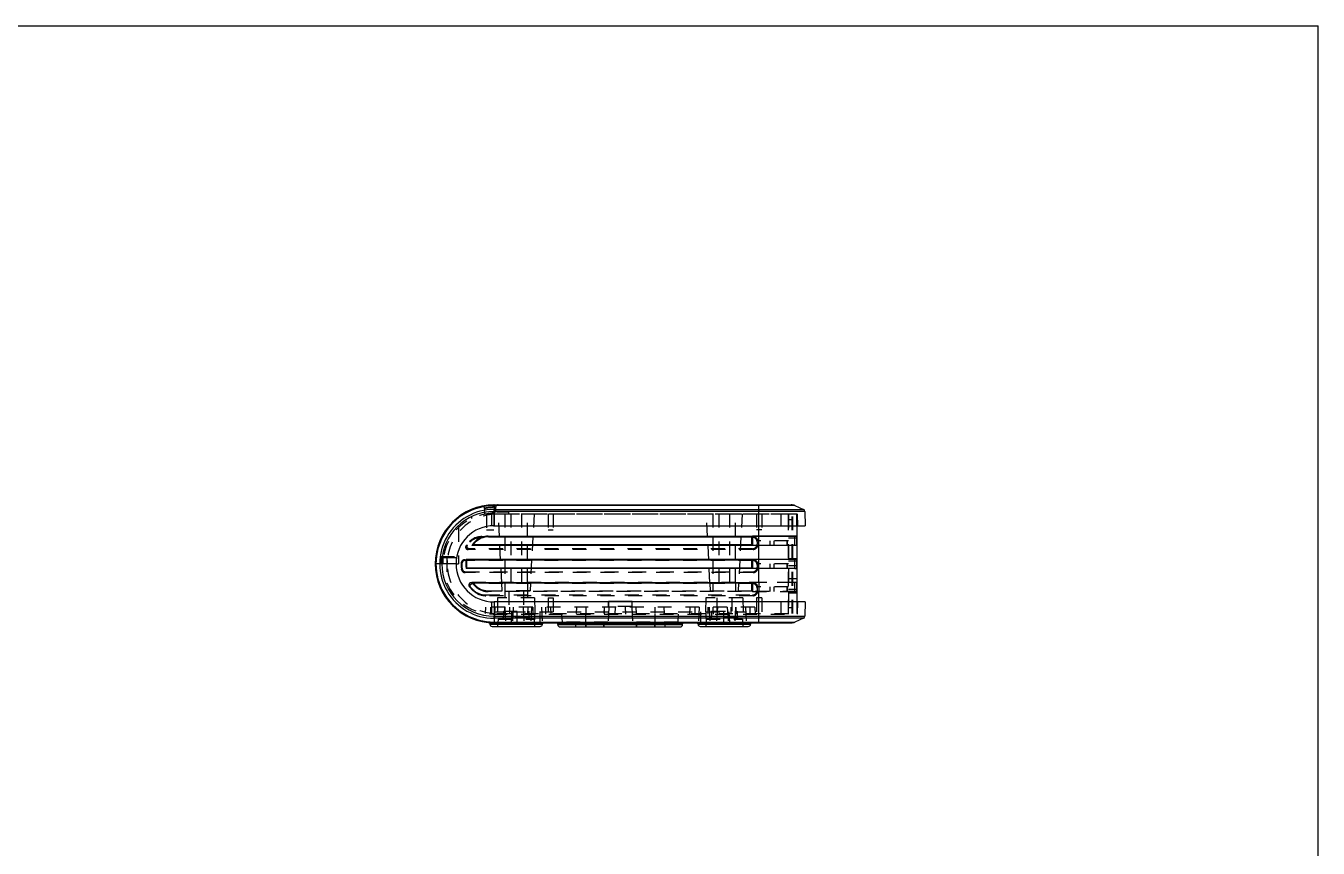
# Model space of a CAD drawing. Extents: x 0 to 1527, y 0 to 440.
# Drawn here: x 1247.6 to 1527, y 261.9 to 439.7 of the extents above; entities that cross this region are included whole.
import ezdxf

# ---------------------------------------------------------------- set-up
doc = ezdxf.new("R2010")
doc.units = 0
doc.linetypes.add('EB_DASH', pattern=[6, 3, -3])
doc.layers.get('0').update_dxf_attribs({"linetype": 'CONTINUOUS'})
doc.layers.add('DEFAULT_2', color=8, linetype='EB_DASH')

msp = doc.modelspace()

# ---------------------------------------------------------------- linework, layer by layer
at = {"color": 7, "linetype": 'CONTINUOUS'}
for p, q in [((968.183, 439.707), (1526.983, 439.707)), ((1526.983, 7.907), (1526.983, 439.707)), ((1348.838, 336.101), (1413.072, 336.101)), ((1413.871, 335.935), (1348.841, 335.934)), ((1348.841, 335.934), (1348.841, 335.129)), ((1406.085, 335.129), (1406.086, 336.101)), ((1413.87, 335.934), (1415.72, 335.129)), ((1348.838, 334.681), (1348.838, 331.601)), ((1416.019, 334.681), (1348.838, 334.681)), ((1348.841, 335.129), (1415.72, 335.129)), ((1406.088, 319.351), (1406.088, 334.681)), ((1416.02, 334.681), (1416.088, 331.601)), ((1348.838, 331.601), (1416.088, 331.601)), ((1414.288, 331.601), (1414.288, 315.101)), ((1414.28, 327.351), (1344.001, 327.351)), ((1344.317, 327.519), (1404.568, 327.519)), ((1344.809, 328.263), (1344.751, 328.002)), ((1347.572, 329.243), (1347.548, 329.351)), ((1347.548, 329.351), (1414.28, 329.351)), ((1347.586, 329.183), (1347.572, 329.243)), ((1404.62, 329.243), (1347.572, 329.243)), ((1347.586, 329.183), (1404.568, 329.183)), ((1349.976, 329.183), (1349.973, 329.243)), ((1351.139, 329.183), (1351.139, 329.243)), ((1356.038, 329.243), (1356.038, 329.183)), ((1357.204, 329.243), (1357.2, 329.183)), ((1394.976, 329.183), (1394.973, 329.243)), ((1396.139, 329.183), (1396.139, 329.243)), ((1401.038, 329.243), (1401.038, 329.183)), ((1402.204, 329.243), (1402.2, 329.183)), ((1404.568, 329.183), (1404.688, 329.321)), ((1404.568, 327.519), (1404.568, 329.183)), ((1404.568, 327.519), (1404.688, 327.381)), ((1413.78, 329.321), (1404.688, 329.321)), ((1404.688, 329.321), (1404.688, 327.381)), ((1404.688, 327.381), (1413.78, 327.381)), ((1413.78, 329.321), (1413.78, 327.381)), ((1414.281, 327.351), (1414.281, 329.351)), ((1342.763, 324.351), (1414.28, 324.351)), ((1404.62, 324.243), (1342.843, 324.243)), ((1342.888, 324.183), (1404.568, 324.183)), ((1350.238, 324.183), (1350.235, 324.243)), ((1351.139, 324.183), (1351.139, 324.243)), ((1356.038, 324.243), (1356.038, 324.183)), ((1356.942, 324.243), (1356.938, 324.183)), ((1395.238, 324.183), (1395.235, 324.243)), ((1396.139, 324.183), (1396.139, 324.243)), ((1401.038, 324.243), (1401.038, 324.183)), ((1401.942, 324.243), (1401.938, 324.183)), ((1404.568, 324.183), (1404.688, 324.321)), ((1404.568, 322.519), (1404.568, 324.183)), ((1413.78, 324.321), (1404.688, 324.321)), ((1404.688, 324.321), (1404.688, 322.381)), ((1413.78, 324.321), (1413.78, 322.381)), ((1414.281, 322.351), (1414.281, 324.351)), ((1340.588, 323.351), (1336.088, 323.351)), ((1414.28, 322.351), (1342.763, 322.351)), ((1342.888, 322.519), (1404.568, 322.519)), ((1404.568, 322.519), (1404.688, 322.381)), ((1404.688, 322.381), (1413.78, 322.381)), ((1404.62, 319.243), (1344.202, 319.243)), ((1404.568, 319.183), (1344.317, 319.183)), ((1350.5, 319.183), (1350.497, 319.243)), ((1351.139, 319.183), (1351.139, 319.243)), ((1356.038, 319.243), (1356.038, 319.183)), ((1356.68, 319.243), (1356.676, 319.183)), ((1395.5, 319.183), (1395.497, 319.243)), ((1396.139, 319.183), (1396.139, 319.243)), ((1401.038, 319.243), (1401.038, 319.183)), ((1401.68, 319.243), (1401.676, 319.183)), ((1404.568, 319.183), (1404.62, 319.243)), ((1414.281, 317.351), (1414.281, 319.351)), ((1406.088, 312.02), (1406.088, 317.351)), ((1348.838, 315.101), (1348.838, 312.02)), ((1416.088, 315.101), (1348.838, 315.101)), ((1373.538, 315.301), (1378.638, 315.301)), ((1373.538, 315.101), (1373.538, 315.301)), ((1378.638, 315.301), (1378.638, 315.101)), ((1416.088, 315.101), (1416.02, 312.02)), ((1347.898, 310.418), (1347.905, 310.275)), ((1347.898, 310.418), (1348.028, 310.407)), ((1347.905, 310.275), (1359.271, 310.275)), ((1348.838, 312.02), (1416.019, 312.02)), ((1348.838, 310.601), (1413.072, 310.601)), ((1348.841, 311.573), (1348.841, 310.767)), ((1415.72, 311.573), (1348.841, 311.573)), ((1348.841, 310.767), (1413.871, 310.767)), ((1359.276, 310.364), (1349.038, 310.364)), ((1359.271, 310.275), (1359.276, 310.364)), ((1362.588, 310.201), (1362.588, 310.351)), ((1389.588, 310.351), (1362.588, 310.351)), ((1362.588, 310.201), (1389.588, 310.201)), ((1368.588, 310.601), (1368.588, 309.701)), ((1383.588, 309.701), (1383.588, 310.601)), ((1389.588, 310.201), (1389.588, 310.351)), ((1404.276, 310.364), (1392.901, 310.364)), ((1392.905, 310.275), (1392.901, 310.364)), ((1392.905, 310.275), (1404.271, 310.275)), ((1404.276, 310.364), (1404.271, 310.275)), ((1406.086, 310.601), (1406.085, 311.573)), ((1415.72, 311.573), (1413.87, 310.767)), ((1348.405, 309.801), (1358.772, 309.801)), ((1363.088, 309.701), (1389.088, 309.701)), ((1393.405, 309.801), (1403.772, 309.801))]:
    msp.add_line(p, q, dxfattribs=at)
for centre, radius, start, end in [((1348.838, 323.351), 12.75, 90, 269.99999), ((1348.838, 323.351), 12.583, 89.98691, 270.01309), ((1413.072, 334.101), 2, 66.48505, 90.01126), ((1348.838, 323.351), 11.778, 89.98761, 270.01239), ((1348.838, 323.351), 11.331, 90.00065, 269.99935), ((1415.52, 334.67), 0.5, 1.27303, 66.46047), ((1348.838, 323.351), 8.25, 90, 269.99991), ((1349.438, 323.351), 6.75, 133.29924, 143.65864), ((1349.438, 323.351), 6.603, 135.22638, 140.86103), ((1347.586, 325.189), 3.994, 90.003, 135.23275), ((1347.548, 325.357), 3.994, 90.00556, 133.30476), ((1349.438, 323.351), 6.75, 171.4805, 188.5195), ((1349.438, 323.351), 6.603, 172.76158, 187.23842), ((1348.405, 310.301), 0.5, 183, 270), ((1349.039, 322.333), 11.97, 265.15562, 269.99411), ((1358.772, 310.301), 0.5, 270, 357), ((1359.525, 310.351), 0.25, 90, 177), ((1362.338, 310.351), 0.25, 0, 89.99904), ((1363.088, 310.201), 0.5, 180, 270.00052), ((1389.088, 310.201), 0.5, 269.99948, 0), ((1389.838, 310.351), 0.25, 90.00096, 180), ((1392.651, 310.351), 0.25, 3, 60.99961), ((1393.405, 310.301), 0.5, 183, 270), ((1403.772, 310.301), 0.5, 270, 357), ((1404.525, 310.351), 0.25, 119.00039, 177), ((1413.072, 312.601), 2, 269.98873, 293.51495), ((1415.52, 312.031), 0.5, 293.53953, 358.72697)]:
    msp.add_arc(centre, radius, start, end, dxfattribs=at)
for centre, major_axis, start_param, end_param in [((1349.438, 285.607), (0, 43.212), 0.2459005, 0.261394), ((1349.438, 345.003), (0, 24.789), 2.5555258, 2.5678947), ((1349.438, 301.699), (0, 24.789), 0.5736979, 0.5860669), ((1349.438, 361.095), (0, 43.212), 2.8900516, 2.8956922)]:
    msp.add_ellipse(centre, major_axis=major_axis, ratio=0.4868906, start_param=start_param, end_param=end_param, dxfattribs=at)
for points, knots in [([(1348.838, 336.101), (1348.839, 336.1), (1348.838, 336.096), (1348.84, 336.089), (1348.839, 336.075), (1348.84, 336.057), (1348.84, 336.033), (1348.841, 335.992), (1348.841, 335.958), (1348.841, 335.934)], [0, 0, 0, 0, 0.00264929, 0.01056339, 0.02371641, 0.04207891, 0.06560448, 0.09424031, 0.16646998, 0.16646998, 0.16646998, 0.16646998]), ([(1348.841, 335.129), (1348.841, 335.069), (1348.838, 334.92), (1348.839, 334.771), (1348.838, 334.681)], [0, 0, 0, 0, 0.17975386, 0.44729276, 0.44729276, 0.44729276, 0.44729276]), ([(1406.088, 334.681), (1406.088, 334.728), (1406.087, 334.877), (1406.086, 335.026), (1406.084, 335.129)], [0, 0, 0, 0, 0.13973889, 0.44730705, 0.44730705, 0.44730705, 0.44730705]), ([(1414.031, 329.336), (1414.01, 329.335), (1413.974, 329.329), (1413.921, 329.327), (1413.859, 329.331), (1413.812, 329.323), (1413.78, 329.321)], [0, 0, 0, 0, 0.06293197, 0.11005781, 0.15726748, 0.25159646, 0.25159646, 0.25159646, 0.25159646]), ([(1413.78, 327.381), (1413.801, 327.379), (1413.838, 327.374), (1413.89, 327.372), (1413.953, 327.375), (1414, 327.368), (1414.031, 327.366)], [0, 0, 0, 0, 0.06293196, 0.11005778, 0.15726745, 0.25159647, 0.25159647, 0.25159647, 0.25159647]), ([(1414.281, 329.351), (1414.26, 329.35), (1414.224, 329.344), (1414.172, 329.342), (1414.109, 329.346), (1414.062, 329.338), (1414.031, 329.336)], [0, 0, 0, 0, 0.06258055, 0.10944323, 0.15638927, 0.2501915, 0.2501915, 0.2501915, 0.2501915]), ([(1414.031, 327.366), (1414.052, 327.364), (1414.088, 327.359), (1414.14, 327.357), (1414.203, 327.36), (1414.25, 327.353), (1414.281, 327.351)], [0, 0, 0, 0, 0.06258054, 0.1094432, 0.15638924, 0.25019152, 0.25019152, 0.25019152, 0.25019152]), ([(1414.031, 324.336), (1414.01, 324.335), (1413.974, 324.329), (1413.921, 324.327), (1413.859, 324.331), (1413.812, 324.323), (1413.78, 324.321)], [0, 0, 0, 0, 0.06293197, 0.11005781, 0.15726748, 0.25159646, 0.25159646, 0.25159646, 0.25159646]), ([(1414.281, 324.351), (1414.26, 324.35), (1414.224, 324.344), (1414.172, 324.342), (1414.109, 324.346), (1414.062, 324.338), (1414.031, 324.336)], [0, 0, 0, 0, 0.06258055, 0.10944323, 0.15638927, 0.2501915, 0.2501915, 0.2501915, 0.2501915]), ([(1413.78, 322.381), (1413.801, 322.379), (1413.838, 322.374), (1413.89, 322.372), (1413.953, 322.375), (1414, 322.368), (1414.031, 322.366)], [0, 0, 0, 0, 0.06293196, 0.11005778, 0.15726745, 0.25159647, 0.25159647, 0.25159647, 0.25159647]), ([(1414.031, 322.366), (1414.052, 322.364), (1414.088, 322.359), (1414.14, 322.357), (1414.203, 322.36), (1414.25, 322.353), (1414.281, 322.351)], [0, 0, 0, 0, 0.06258054, 0.1094432, 0.15638924, 0.25019152, 0.25019152, 0.25019152, 0.25019152]), ([(1347.802, 310.602), (1347.794, 310.609), (1347.754, 310.636), (1347.707, 310.651), (1347.671, 310.654)], [0, 0, 0, 0, 0.0338768, 0.14255726, 0.14255726, 0.14255726, 0.14255726]), ([(1347.898, 310.418), (1347.895, 310.477), (1347.844, 310.595), (1347.728, 310.649), (1347.671, 310.654)], [0, 0, 0, 0, 0.17598667, 0.34924601, 0.34924601, 0.34924601, 0.34924601]), ([(1348.838, 312.02), (1348.839, 311.931), (1348.838, 311.782), (1348.841, 311.633), (1348.841, 311.573)], [0, 0, 0, 0, 0.26753883, 0.44729273, 0.44729273, 0.44729273, 0.44729273]), ([(1348.841, 310.767), (1348.841, 310.743), (1348.841, 310.709), (1348.84, 310.668), (1348.84, 310.644), (1348.839, 310.626), (1348.84, 310.613), (1348.838, 310.606), (1348.839, 310.601), (1348.838, 310.601)], [0, 0, 0, 0, 0.07222969, 0.10086548, 0.12439099, 0.14275352, 0.15590675, 0.163821, 0.16646998, 0.16646998, 0.16646998, 0.16646998]), ([(1349.038, 310.364), (1349.035, 310.424), (1349.006, 310.513), (1348.918, 310.587), (1348.865, 310.601), (1348.838, 310.601)], [0, 0, 0, 0, 0.17935534, 0.25760596, 0.33697944, 0.33697944, 0.33697944, 0.33697944]), ([(1406.084, 311.573), (1406.084, 311.598), (1406.086, 311.747), (1406.087, 311.896), (1406.088, 312.02)], [0, 0, 0, 0, 0.07444936, 0.44730734, 0.44730734, 0.44730734, 0.44730734])]:
    msp.add_open_spline(points, degree=3, knots=knots, dxfattribs=at)
at = {"layer": 'DEFAULT_2', "color": 8, "linetype": 'EB_DASH'}
for p, q in [((1346.77, 335.329), (1346.77, 334.065)), ((1346.772, 335.329), (1346.77, 335.329)), ((1349.172, 335.601), (1348.583, 335.601)), ((1349.17, 334.537), (1349.17, 335.601)), ((1349.495, 334.601), (1343.92, 333.504)), ((1343.92, 333.504), (1343.92, 333.121)), ((1343.92, 333.122), (1343.922, 333.122)), ((1346.772, 334.065), (1346.77, 334.065)), ((1347.17, 334.143), (1347.17, 330.701)), ((1348.288, 334.195), (1348.288, 331.582)), ((1348.638, 334.201), (1414.33, 334.201)), ((1348.77, 334.458), (1348.77, 330.701)), ((1348.838, 334.201), (1348.838, 334.048)), ((1349.17, 334.537), (1349.172, 334.537)), ((1414.288, 334.101), (1349.438, 334.101)), ((1349.495, 334.601), (1352.021, 334.601)), ((1349.973, 329.243), (1349.713, 334.201)), ((1351.139, 334.201), (1351.139, 329.243)), ((1352.02, 334.201), (1352.02, 334.601)), ((1352.438, 334.201), (1352.438, 317.501)), ((1354.738, 334.201), (1354.738, 317.501)), ((1356.038, 329.243), (1356.038, 334.201)), ((1357.463, 334.201), (1357.204, 329.243)), ((1360.488, 334.201), (1360.488, 330.701)), ((1361.588, 334.201), (1361.588, 330.701)), ((1394.973, 329.243), (1394.713, 334.201)), ((1396.139, 334.201), (1396.139, 329.243)), ((1397.438, 334.201), (1397.438, 317.501)), ((1399.738, 334.201), (1399.738, 317.501)), ((1401.038, 329.243), (1401.038, 334.201)), ((1402.463, 334.201), (1402.204, 329.243)), ((1405.588, 334.201), (1405.588, 330.701)), ((1406.688, 334.201), (1406.688, 330.701)), ((1410.788, 334.201), (1410.788, 331.601)), ((1412.388, 334.201), (1412.388, 331.601)), ((1412.472, 334.101), (1412.472, 328.351)), ((1412.488, 312.601), (1412.488, 334.101)), ((1413.288, 332.901), (1412.488, 332.901)), ((1413.288, 312.601), (1413.288, 334.101)), ((1413.388, 312.601), (1413.388, 334.101)), ((1414.288, 331.601), (1414.288, 334.101)), ((1414.33, 334.201), (1414.388, 331.601)), ((1341.088, 331.143), (1341.088, 323.351)), ((1347.17, 330.701), (1348.77, 330.701)), ((1360.488, 330.701), (1361.588, 330.701)), ((1406.688, 330.701), (1405.588, 330.701)), ((1344.751, 328.002), (1344.809, 328.263)), ((1346.197, 329.243), (1346.265, 329.087)), ((1346.197, 329.243), (1347.572, 329.243)), ((1404.687, 329.087), (1346.265, 329.087)), ((1350.235, 324.243), (1349.976, 329.183)), ((1351.139, 329.183), (1351.139, 324.243)), ((1356.038, 324.243), (1356.038, 329.183)), ((1357.2, 329.183), (1356.942, 324.243)), ((1395.235, 324.243), (1394.976, 329.183)), ((1396.139, 329.183), (1396.139, 324.243)), ((1401.038, 324.243), (1401.038, 329.183)), ((1402.2, 329.183), (1401.942, 324.243)), ((1404.824, 329.243), (1404.62, 329.243)), ((1404.824, 329.243), (1404.687, 329.087)), ((1412.472, 328.351), (1405.654, 328.351)), ((1405.685, 328.088), (1405.685, 327.612)), ((1408.4, 328.351), (1408.4, 327.351)), ((1409.268, 328.351), (1409.268, 327.351)), ((1412.122, 328.351), (1412.122, 327.351)), ((1412.188, 328.351), (1412.188, 327.351)), ((1412.472, 327.351), (1412.472, 323.351)), ((1414.288, 328.901), (1412.488, 328.901)), ((1414.281, 329.351), (1413.78, 329.321)), ((1413.78, 327.381), (1414.281, 327.351)), ((1337.288, 324.951), (1337.288, 323.351)), ((1337.288, 324.951), (1340.745, 324.951)), ((1337.388, 324.651), (1337.388, 323.351)), ((1340.588, 324.651), (1337.388, 324.651)), ((1337.828, 323.351), (1337.828, 324.651)), ((1338.588, 324.651), (1338.588, 319.262)), ((1338.744, 323.351), (1338.688, 324.951)), ((1340.588, 324.651), (1340.588, 323.351)), ((1342.487, 324.243), (1342.623, 324.087)), ((1342.487, 324.243), (1342.843, 324.243)), ((1343.184, 326.48), (1343.147, 326.457)), ((1404.824, 326.457), (1343.147, 326.457)), ((1404.687, 326.613), (1343.413, 326.613)), ((1350.497, 319.243), (1350.238, 324.183)), ((1351.139, 324.183), (1351.139, 319.243)), ((1356.038, 319.243), (1356.038, 324.183)), ((1356.938, 324.183), (1356.68, 319.243)), ((1395.497, 319.243), (1395.238, 324.183)), ((1396.139, 324.183), (1396.139, 319.243)), ((1401.038, 319.243), (1401.038, 324.183)), ((1401.938, 324.183), (1401.68, 319.243)), ((1404.62, 324.243), (1404.824, 324.243)), ((1404.824, 326.457), (1404.687, 326.613)), ((1404.824, 324.243), (1404.687, 324.087)), ((1414.288, 324.401), (1412.488, 324.401)), ((1414.288, 324.301), (1412.488, 324.301)), ((1414.281, 324.351), (1413.78, 324.321)), ((1340.588, 323.351), (1341.088, 323.351)), ((1342.688, 321.613), (1342.574, 321.457)), ((1404.824, 321.457), (1342.574, 321.457)), ((1404.687, 324.087), (1342.623, 324.087)), ((1342.688, 321.613), (1404.687, 321.613)), ((1404.824, 321.457), (1404.687, 321.613)), ((1412.472, 323.351), (1405.685, 323.351)), ((1405.685, 323.351), (1405.685, 322.351)), ((1408.4, 323.351), (1408.4, 322.351)), ((1409.268, 323.351), (1409.268, 322.351)), ((1412.122, 323.351), (1412.122, 322.351)), ((1412.188, 323.351), (1412.188, 322.351)), ((1412.472, 322.351), (1412.472, 318.351)), ((1414.288, 323.901), (1412.488, 323.901)), ((1414.288, 322.901), (1412.488, 322.901)), ((1413.78, 322.381), (1414.281, 322.351)), ((1344.202, 319.243), (1343.839, 319.243)), ((1344.001, 319.351), (1414.28, 319.351)), ((1404.687, 319.087), (1344.153, 319.087)), ((1344.809, 318.438), (1344.751, 318.7)), ((1344.751, 318.7), (1344.809, 318.438)), ((1350.588, 317.501), (1350.5, 319.183)), ((1351.139, 319.183), (1351.138, 316.001)), ((1356.038, 319.183), (1356.038, 316.001)), ((1356.676, 319.183), (1356.588, 317.501)), ((1395.588, 317.501), (1395.5, 319.183)), ((1396.139, 319.183), (1396.139, 317.501)), ((1401.038, 319.183), (1401.038, 317.501)), ((1401.676, 319.183), (1401.588, 317.501)), ((1404.568, 317.519), (1404.568, 319.183)), ((1404.62, 319.243), (1404.688, 319.321)), ((1404.62, 319.243), (1404.824, 319.243)), ((1404.824, 319.243), (1404.687, 319.087)), ((1413.78, 319.321), (1404.688, 319.321)), ((1404.688, 319.321), (1404.688, 317.381)), ((1406.088, 319.351), (1406.088, 317.351)), ((1412.488, 320.201), (1414.288, 320.201)), ((1414.281, 319.351), (1413.78, 319.321)), ((1413.78, 319.321), (1413.78, 317.381)), ((1347.077, 316.613), (1347.051, 316.457)), ((1404.824, 316.457), (1347.051, 316.457)), ((1347.077, 316.613), (1404.687, 316.613)), ((1347.586, 317.519), (1347.548, 317.351)), ((1414.28, 317.351), (1347.548, 317.351)), ((1347.586, 317.519), (1404.568, 317.519)), ((1349.588, 316.001), (1349.527, 312.501)), ((1357.588, 316.001), (1349.588, 316.001)), ((1356.588, 317.501), (1350.588, 317.501)), ((1351.988, 317.501), (1351.988, 313.101)), ((1355.188, 317.501), (1355.188, 313.101)), ((1357.588, 316.001), (1357.649, 312.501)), ((1360.488, 316.001), (1360.488, 312.501)), ((1360.488, 316.001), (1361.588, 316.001)), ((1361.588, 316.001), (1361.588, 312.501)), ((1394.588, 316.001), (1394.527, 312.501)), ((1402.588, 316.001), (1394.588, 316.001)), ((1395.588, 317.501), (1401.588, 317.501)), ((1396.988, 316.001), (1396.988, 313.101)), ((1400.188, 316.001), (1400.188, 313.101)), ((1402.588, 316.001), (1402.649, 312.501)), ((1404.688, 317.381), (1404.568, 317.519)), ((1404.824, 316.457), (1404.687, 316.613)), ((1404.688, 317.381), (1413.78, 317.381)), ((1406.688, 316.001), (1405.588, 316.001)), ((1405.588, 316.001), (1405.588, 312.501)), ((1412.472, 318.351), (1405.685, 318.351)), ((1405.685, 318.351), (1405.685, 317.351)), ((1406.688, 316.001), (1406.688, 312.501)), ((1408.4, 318.351), (1408.4, 317.351)), ((1409.268, 318.351), (1409.268, 317.351)), ((1412.122, 318.351), (1412.122, 317.351)), ((1412.188, 318.351), (1412.188, 317.351)), ((1412.472, 317.351), (1412.472, 312.601)), ((1412.488, 317.901), (1414.288, 317.901)), ((1412.488, 317.101), (1414.288, 317.101)), ((1413.78, 317.381), (1414.281, 317.351)), ((1346.988, 314.001), (1346.917, 312.638)), ((1405.188, 314.001), (1346.988, 314.001)), ((1348.063, 314.001), (1348.063, 312.516)), ((1348.288, 315.119), (1348.288, 312.506)), ((1348.988, 314.001), (1348.81, 310.601)), ((1348.936, 313.001), (1351.191, 313.001)), ((1350.838, 313.101), (1350.838, 311.901)), ((1350.838, 313.101), (1356.338, 313.101)), ((1351.088, 314.001), (1351.01, 312.501)), ((1351.138, 314.001), (1351.316, 310.601)), ((1352.163, 314.001), (1352.163, 312.501)), ((1352.611, 313.001), (1352.485, 310.601)), ((1352.611, 313.001), (1399.565, 313.001)), ((1352.938, 314.001), (1352.76, 310.601)), ((1353.738, 313.001), (1353.738, 310.601)), ((1355.088, 314.001), (1355.266, 310.601)), ((1356.088, 314.001), (1356.01, 312.501)), ((1356.338, 313.101), (1356.338, 311.901)), ((1356.888, 314.001), (1356.71, 310.601)), ((1357.163, 314.001), (1357.163, 312.501)), ((1357.611, 313.001), (1357.485, 310.601)), ((1358.738, 313.001), (1358.738, 310.601)), ((1359.038, 314.001), (1359.216, 310.601)), ((1359.963, 314.001), (1359.963, 312.501)), ((1361.038, 314.001), (1361.117, 312.501)), ((1366.662, 314.001), (1366.588, 312.601)), ((1368.638, 314.001), (1368.638, 312.601)), ((1372.653, 312.601), (1372.695, 314.001)), ((1373.611, 314.001), (1373.438, 310.701)), ((1373.538, 315.101), (1373.538, 314.001)), ((1373.588, 314.101), (1373.588, 315.101)), ((1378.588, 314.101), (1373.588, 314.101)), ((1375.013, 314.001), (1374.935, 312.501)), ((1377.163, 314.001), (1377.242, 312.501)), ((1378.565, 314.001), (1378.738, 310.701)), ((1378.588, 315.101), (1378.588, 314.101)), ((1378.638, 314.001), (1378.638, 315.101)), ((1379.481, 314.001), (1379.523, 312.601)), ((1383.538, 314.001), (1383.538, 312.601)), ((1385.515, 314.001), (1385.588, 312.601)), ((1391.138, 314.001), (1391.06, 312.501)), ((1392.213, 314.001), (1392.213, 312.501)), ((1393.138, 314.001), (1392.96, 310.601)), ((1393.438, 313.001), (1393.438, 310.601)), ((1394.566, 313.001), (1394.691, 310.601)), ((1395.013, 314.001), (1395.013, 312.501)), ((1395.288, 314.001), (1395.466, 310.601)), ((1395.838, 313.101), (1401.338, 313.101)), ((1395.838, 313.101), (1395.838, 311.901)), ((1396.088, 314.001), (1396.167, 312.501)), ((1397.088, 314.001), (1396.91, 310.601)), ((1398.438, 313.001), (1398.438, 310.601)), ((1399.238, 314.001), (1399.416, 310.601)), ((1399.566, 313.001), (1399.691, 310.601)), ((1400.013, 314.001), (1400.013, 312.501)), ((1401.038, 314.001), (1400.86, 310.601)), ((1400.986, 313.001), (1403.241, 313.001)), ((1401.088, 314.001), (1401.167, 312.501)), ((1401.338, 313.101), (1401.338, 311.901)), ((1403.188, 314.001), (1403.366, 310.601)), ((1404.113, 314.001), (1404.113, 312.501)), ((1405.188, 314.001), (1405.267, 312.501)), ((1410.788, 315.101), (1410.788, 312.501)), ((1412.388, 315.101), (1412.388, 312.501)), ((1413.288, 313.801), (1412.488, 313.801)), ((1414.288, 315.101), (1414.288, 312.601)), ((1414.388, 315.101), (1414.33, 312.501)), ((1347.898, 310.418), (1348.028, 310.407)), ((1348.638, 312.501), (1414.33, 312.501)), ((1349.438, 312.601), (1414.288, 312.601)), ((1349.672, 311.401), (1349.588, 309.801)), ((1349.672, 311.401), (1357.504, 311.401)), ((1350.838, 311.901), (1350.338, 311.401)), ((1356.338, 311.901), (1350.838, 311.901)), ((1356.838, 311.401), (1356.338, 311.901)), ((1357.504, 311.401), (1357.588, 309.801)), ((1363.583, 310.701), (1363.488, 312.501)), ((1373.438, 310.701), (1363.583, 310.701)), ((1366.489, 310.701), (1366.436, 309.701)), ((1368.588, 312.501), (1368.588, 310.701)), ((1368.638, 310.701), (1368.638, 309.701)), ((1372.597, 310.701), (1372.568, 309.701)), ((1372.568, 309.701), (1372.594, 310.601)), ((1372.594, 310.601), (1372.597, 310.701)), ((1388.594, 310.701), (1378.738, 310.701)), ((1379.608, 309.701), (1379.579, 310.701)), ((1379.579, 310.701), (1379.582, 310.601)), ((1379.582, 310.601), (1379.608, 309.701)), ((1383.538, 310.701), (1383.538, 309.701)), ((1383.588, 312.501), (1383.588, 310.701)), ((1385.688, 310.701), (1385.74, 309.701)), ((1388.594, 310.701), (1388.688, 312.501)), ((1394.672, 311.401), (1394.588, 309.801)), ((1394.672, 311.401), (1402.504, 311.401)), ((1395.838, 311.901), (1395.338, 311.401)), ((1401.338, 311.901), (1395.838, 311.901)), ((1401.838, 311.401), (1401.338, 311.901)), ((1402.504, 311.401), (1402.588, 309.801))]:
    msp.add_line(p, q, dxfattribs=at)
for centre, radius, start, end in [((1346.272, 335.329), 0.5, 0, 102.0979), ((1349.67, 335.601), 0.5, 90, 180), ((1348.638, 323.351), 10.85, 90, 171.51993), ((1349.438, 323.351), 10.75, 90, 270), ((1349.438, 323.351), 7.75, 149.65726, 150.17999), ((1354.731, 309.298), 21.565, 123.7437, 123.86377), ((1346.197, 325.25), 3.993, 90.00145, 149.67344), ((1346.265, 325.094), 3.993, 89.99602, 144.71109), ((1404.688, 328.089), 0.998, 359.95389, 90.0172), ((1404.688, 327.611), 0.998, 269.97915, 0.04529), ((1404.824, 327.455), 0.998, 269.97463, 354.02151), ((1349.438, 323.351), 7.75, 179.2541, 189.06211), ((1342.573, 322.255), 0.798, 189.02719, 270.01639), ((1342.623, 323.288), 0.798, 89.97631, 180.57903), ((1349.438, 323.351), 7.614, 180.52939, 187.91852), ((1342.688, 322.411), 0.798, 187.88393, 270.01638), ((1404.688, 323.089), 0.998, 359.95396, 90.01755), ((1404.688, 322.611), 0.998, 269.98182, 0.04589), ((1404.824, 322.455), 0.998, 269.97763, 354.02217), ((1348.638, 323.351), 10.85, 202.13977, 270), ((1350.437, 332.134), 14.482, 242.89778, 244.28552), ((1350.284, 331.827), 14.138, 242.88093, 244.30237), ((1349.438, 323.351), 6.75, 216.34136, 226.699), ((1349.438, 323.351), 6.603, 219.13897, 224.77446), ((1347.586, 321.512), 3.994, 224.76555, 269.99866), ((1404.688, 318.089), 0.998, 359.95473, 90.02096), ((1349.438, 323.351), 7.75, 219.45179, 230.53259), ((1350.601, 331.61), 14.997, 241.53877, 242.95845), ((1350.564, 331.54), 14.917, 241.53503, 242.9623), ((1349.438, 323.351), 7.614, 222.03075, 229.28256), ((1347.077, 320.607), 3.994, 229.2766, 269.9988), ((1347.051, 320.451), 3.994, 230.52798, 269.9956), ((1347.548, 321.345), 3.994, 226.69194, 269.99847), ((1404.688, 317.611), 0.998, 269.98143, 0.0458), ((1404.824, 317.455), 0.998, 269.97722, 354.02208), ((1347.648, 310.405), 0.25, 3.00677, 51.87851), ((1349.04, 322.347), 11.983, 265.15855, 269.99172), ((1392.651, 310.351), 0.25, 60.99961, 89.99888), ((1404.525, 310.351), 0.25, 90.00112, 119.00039)]:
    msp.add_arc(centre, radius, start, end, dxfattribs=at)
for centre, major_axis, ratio, start_param, end_param in [((1404.82, 328.241), (0.66, 0.756), 0.9968417, 5.5386028, 6.9995772), ((1404.82, 328.241), (-0.66, -0.756), 0.9968417, 2.3970101, 3.8579845), ((1404.768, 328.181), (0.392, -0.946), 0.8771854, 1.1296218, 1.3916259), ((1404.768, 327.519), (0.392, 0.946), 0.8771854, 4.8933725, 5.1535635), ((1404.82, 323.241), (0.66, 0.756), 0.9968417, 5.5386028, 6.9995772), ((1404.82, 323.241), (-0.66, -0.756), 0.9968417, 2.3970101, 3.8579845), ((1349.438, 361.095), (0, 43.212), 0.4868906, 2.8801987, 2.8900516), ((1404.82, 318.241), (0.66, 0.756), 0.9968417, 5.5386028, 6.9995772), ((1404.82, 318.241), (-0.66, -0.756), 0.9968417, 2.3970101, 3.8579845), ((1376.088, 351.717), (0, 76.325), 0.0524078, 2.0876615, 2.10889)]:
    msp.add_ellipse(centre, major_axis=major_axis, ratio=ratio, start_param=start_param, end_param=end_param, dxfattribs=at)
for points, knots in [([(1348.583, 335.601), (1348.486, 335.6), (1348.284, 335.593), (1347.978, 335.567), (1347.672, 335.531), (1347.428, 335.492), (1347.248, 335.456), (1347.13, 335.43), (1347.027, 335.405), (1346.939, 335.382), (1346.87, 335.362), (1346.823, 335.347), (1346.796, 335.338), (1346.782, 335.334), (1346.775, 335.331), (1346.77, 335.33), (1346.77, 335.329)], [0, 0, 0, 0, 0.2917657, 0.6061036, 0.9209259, 1.2151795, 1.3485388, 1.4697568, 1.5768564, 1.6679422, 1.741233, 1.7950162, 1.8141321, 1.8279582, 1.8364467, 1.8396263, 1.8396263, 1.8396263, 1.8396263]), ([(1346.772, 335.329), (1346.772, 335.33), (1346.777, 335.331), (1346.783, 335.335), (1346.797, 335.339), (1346.824, 335.348), (1346.871, 335.362), (1346.941, 335.382), (1347.028, 335.405), (1347.131, 335.43), (1347.249, 335.456), (1347.428, 335.492), (1347.673, 335.531), (1347.978, 335.567), (1348.284, 335.593), (1348.486, 335.6), (1348.583, 335.601)], [0, 0, 0, 0, 0.0031696, 0.0116483, 0.0254617, 0.0445613, 0.0982908, 0.1714914, 0.2624688, 0.369449, 0.4905473, 0.6237846, 0.9178094, 1.2324449, 1.5466915, 1.8384591, 1.8384591, 1.8384591, 1.8384591]), ([(1348.583, 335.601), (1348.583, 335.665), (1348.594, 335.787), (1348.646, 335.947), (1348.724, 336.064), (1348.803, 336.101), (1348.838, 336.101)], [0, 0, 0, 0, 0.19233187, 0.36372119, 0.50013478, 0.60500315, 0.60500315, 0.60500315, 0.60500315]), ([(1348.838, 336.101), (1348.803, 336.101), (1348.724, 336.064), (1348.646, 335.946), (1348.595, 335.787), (1348.583, 335.665), (1348.583, 335.601)], [0, 0, 0, 0, 0.10470193, 0.24102324, 0.41237838, 0.60470438, 0.60470438, 0.60470438, 0.60470438]), ([(1348.838, 334.681), (1348.839, 334.771), (1348.838, 334.92), (1348.841, 335.069), (1348.841, 335.129)], [0, 0, 0, 0, 0.26753883, 0.44729273, 0.44729273, 0.44729273, 0.44729273]), ([(1406.084, 335.129), (1406.084, 335.104), (1406.086, 334.955), (1406.087, 334.806), (1406.088, 334.681)], [0, 0, 0, 0, 0.07444936, 0.44730734, 0.44730734, 0.44730734, 0.44730734]), ([(1342.714, 327.205), (1342.693, 327.167), (1342.659, 327.086), (1342.637, 326.913), (1342.693, 326.693), (1342.855, 326.535), (1343.016, 326.468), (1343.104, 326.457), (1343.147, 326.457)], [0, 0, 0, 0, 0.1301985, 0.2603699, 0.5187874, 0.7772397, 0.9074292, 1.0376414, 1.0376414, 1.0376414, 1.0376414]), ([(1342.686, 326.982), (1342.686, 326.917), (1342.712, 326.786), (1342.823, 326.619), (1342.988, 326.507), (1343.119, 326.48), (1343.184, 326.48)], [0, 0, 0, 0, 0.1949043, 0.38991737, 0.58473055, 0.77915095, 0.77915095, 0.77915095, 0.77915095]), ([(1342.75, 327.266), (1342.75, 327.262), (1342.748, 327.257), (1342.75, 327.249), (1342.755, 327.242), (1342.753, 327.235), (1342.752, 327.23)], [0, 0, 0, 0, 0.011681209, 0.01719309, 0.021701812, 0.037301934, 0.037301934, 0.037301934, 0.037301934]), ([(1342.752, 327.23), (1342.753, 327.234), (1342.754, 327.239), (1342.752, 327.247), (1342.747, 327.254), (1342.749, 327.261), (1342.75, 327.266)], [0, 0, 0, 0, 0.011688904, 0.017208548, 0.02171593, 0.037283457, 0.037283457, 0.037283457, 0.037283457]), ([(1343.005, 327.401), (1342.983, 327.387), (1342.897, 327.332), (1342.813, 327.274), (1342.752, 327.23)], [0, 0, 0, 0, 0.07956001, 0.30573839, 0.30573839, 0.30573839, 0.30573839]), ([(1342.913, 327.114), (1342.913, 327.165), (1342.93, 327.267), (1342.976, 327.359), (1343.005, 327.401)], [0, 0, 0, 0, 0.15244662, 0.30490537, 0.30490537, 0.30490537, 0.30490537]), ([(1343.005, 327.401), (1342.976, 327.359), (1342.93, 327.267), (1342.913, 327.165), (1342.913, 327.114)], [0, 0, 0, 0, 0.15245887, 0.30490602, 0.30490602, 0.30490602, 0.30490602]), ([(1343.413, 326.613), (1343.348, 326.613), (1343.216, 326.639), (1343.049, 326.75), (1342.938, 326.917), (1342.913, 327.049), (1342.913, 327.114)], [0, 0, 0, 0, 0.19542943, 0.39080888, 0.58620275, 0.78162514, 0.78162514, 0.78162514, 0.78162514]), ([(1342.913, 327.114), (1342.913, 327.049), (1342.938, 326.917), (1343.049, 326.75), (1343.216, 326.639), (1343.348, 326.613), (1343.413, 326.613)], [0, 0, 0, 0, 0.19542734, 0.39081986, 0.58619746, 0.78162613, 0.78162613, 0.78162613, 0.78162613]), ([(1342.487, 324.243), (1342.384, 324.243), (1342.175, 324.202), (1341.911, 324.026), (1341.733, 323.763), (1341.69, 323.555), (1341.688, 323.452)], [0, 0, 0, 0, 0.3098413, 0.6195949, 0.9293529, 1.2392298, 1.2392298, 1.2392298, 1.2392298]), ([(1343.413, 326.613), (1343.392, 326.602), (1343.315, 326.56), (1343.239, 326.515), (1343.184, 326.48)], [0, 0, 0, 0, 0.06906647, 0.26473244, 0.26473244, 0.26473244, 0.26473244]), ([(1343.184, 326.48), (1343.202, 326.491), (1343.277, 326.538), (1343.354, 326.581), (1343.413, 326.613)], [0, 0, 0, 0, 0.06332872, 0.26473409, 0.26473409, 0.26473409, 0.26473409]), ([(1341.772, 323.351), (1341.765, 323.358), (1341.735, 323.391), (1341.708, 323.426), (1341.689, 323.455)], [0, 0, 0, 0, 0.03105534, 0.1327865, 0.1327865, 0.1327865, 0.1327865]), ([(1341.772, 323.351), (1341.778, 323.342), (1341.791, 323.325), (1341.811, 323.304), (1341.821, 323.288), (1341.825, 323.28)], [0, 0, 0, 0, 0.032525579, 0.063537834, 0.088240467, 0.088240467, 0.088240467, 0.088240467]), ([(1341.785, 322.13), (1341.794, 322.146), (1341.815, 322.182), (1341.858, 322.236), (1341.884, 322.279), (1341.897, 322.302)], [0, 0, 0, 0, 0.05343846, 0.12667886, 0.2052431, 0.2052431, 0.2052431, 0.2052431]), ([(1343.839, 319.243), (1343.774, 319.243), (1343.642, 319.217), (1343.476, 319.106), (1343.364, 318.939), (1343.339, 318.807), (1343.339, 318.742)], [0, 0, 0, 0, 0.19544955, 0.39095041, 0.58629337, 0.78174368, 0.78174368, 0.78174368, 0.78174368]), ([(1343.339, 318.742), (1343.34, 318.685), (1343.36, 318.571), (1343.418, 318.47), (1343.454, 318.426)], [0, 0, 0, 0, 0.17048367, 0.34098739, 0.34098739, 0.34098739, 0.34098739]), ([(1343.339, 318.742), (1343.34, 318.685), (1343.36, 318.571), (1343.418, 318.47), (1343.454, 318.426)], [0, 0, 0, 0, 0.17055671, 0.34098622, 0.34098622, 0.34098622, 0.34098622]), ([(1343.653, 318.586), (1343.653, 318.651), (1343.678, 318.783), (1343.79, 318.95), (1343.956, 319.061), (1344.088, 319.087), (1344.153, 319.087)], [0, 0, 0, 0, 0.19551152, 0.39098141, 0.58646935, 0.78199765, 0.78199765, 0.78199765, 0.78199765]), ([(1343.653, 318.586), (1343.653, 318.651), (1343.678, 318.783), (1343.79, 318.95), (1343.956, 319.061), (1344.088, 319.087), (1344.153, 319.087)], [0, 0, 0, 0, 0.19550441, 0.39088131, 0.5864741, 0.78199628, 0.78199628, 0.78199628, 0.78199628]), ([(1343.783, 318.253), (1343.742, 318.298), (1343.677, 318.404), (1343.654, 318.526), (1343.653, 318.586)], [0, 0, 0, 0, 0.18162356, 0.36323432, 0.36323432, 0.36323432, 0.36323432]), ([(1343.783, 318.253), (1343.742, 318.298), (1343.677, 318.404), (1343.654, 318.525), (1343.653, 318.586)], [0, 0, 0, 0, 0.18153868, 0.3632348, 0.3632348, 0.3632348, 0.3632348]), ([(1414.031, 319.336), (1414.01, 319.335), (1413.974, 319.329), (1413.921, 319.327), (1413.859, 319.331), (1413.812, 319.323), (1413.78, 319.321)], [0, 0, 0, 0, 0.06293197, 0.11005781, 0.15726748, 0.25159646, 0.25159646, 0.25159646, 0.25159646]), ([(1414.281, 319.351), (1414.26, 319.35), (1414.224, 319.344), (1414.172, 319.342), (1414.109, 319.346), (1414.062, 319.338), (1414.031, 319.336)], [0, 0, 0, 0, 0.06258055, 0.10944323, 0.15638927, 0.2501915, 0.2501915, 0.2501915, 0.2501915]), ([(1344.512, 317.368), (1344.505, 317.403), (1344.491, 317.474), (1344.478, 317.545), (1344.472, 317.58)], [0, 0, 0, 0, 0.10785999, 0.21586618, 0.21586618, 0.21586618, 0.21586618]), ([(1413.78, 317.381), (1413.801, 317.379), (1413.838, 317.374), (1413.89, 317.372), (1413.953, 317.375), (1414, 317.368), (1414.031, 317.366)], [0, 0, 0, 0, 0.06293196, 0.11005778, 0.15726745, 0.25159647, 0.25159647, 0.25159647, 0.25159647]), ([(1414.031, 317.366), (1414.052, 317.364), (1414.088, 317.359), (1414.14, 317.357), (1414.203, 317.36), (1414.25, 317.353), (1414.281, 317.351)], [0, 0, 0, 0, 0.06258054, 0.1094432, 0.15638924, 0.25019152, 0.25019152, 0.25019152, 0.25019152]), ([(1349.038, 310.364), (1348.951, 310.364), (1348.788, 310.366), (1348.56, 310.373), (1348.364, 310.382), (1348.202, 310.393), (1348.089, 310.401), (1348.016, 310.408), (1347.974, 310.411), (1347.942, 310.415), (1347.919, 310.416), (1347.906, 310.419), (1347.899, 310.417), (1347.898, 310.418)], [0, 0, 0, 0, 0.2600444, 0.4890618, 0.6855056, 0.8481709, 0.9759337, 1.0264538, 1.0679267, 1.1002498, 1.123367, 1.1372609, 1.1419147, 1.1419147, 1.1419147, 1.1419147]), ([(1348.841, 311.573), (1348.841, 311.633), (1348.838, 311.782), (1348.839, 311.931), (1348.838, 312.02)], [0, 0, 0, 0, 0.17975387, 0.44729276, 0.44729276, 0.44729276, 0.44729276]), ([(1348.838, 310.601), (1348.839, 310.601), (1348.838, 310.606), (1348.84, 310.613), (1348.839, 310.626), (1348.84, 310.644), (1348.84, 310.668), (1348.841, 310.709), (1348.841, 310.743), (1348.841, 310.767)], [0, 0, 0, 0, 0.00264928, 0.01056338, 0.02371642, 0.04207895, 0.0656045, 0.09424023, 0.16646998, 0.16646998, 0.16646998, 0.16646998]), ([(1349.038, 310.364), (1349.035, 310.424), (1349.006, 310.513), (1348.918, 310.587), (1348.865, 310.601), (1348.838, 310.601)], [0, 0, 0, 0, 0.17935656, 0.25760767, 0.33698176, 0.33698176, 0.33698176, 0.33698176]), ([(1406.088, 312.02), (1406.088, 311.974), (1406.087, 311.824), (1406.086, 311.675), (1406.084, 311.573)], [0, 0, 0, 0, 0.13973889, 0.44730705, 0.44730705, 0.44730705, 0.44730705])]:
    msp.add_open_spline(points, degree=3, knots=knots, dxfattribs=at)
for points in [[(1348.838, 334.048), (1348.837, 333.232), (1348.839, 332.417), (1348.838, 331.601)], [(1342.752, 327.23), (1342.709, 327.156), (1342.686, 327.067), (1342.686, 326.982)], [(1337.762, 323.351), (1337.762, 323.884), (1337.761, 324.417), (1337.761, 324.951)]]:
    msp.add_open_spline(points, degree=3, dxfattribs=at)

doc.saveas('drawing.dxf')
